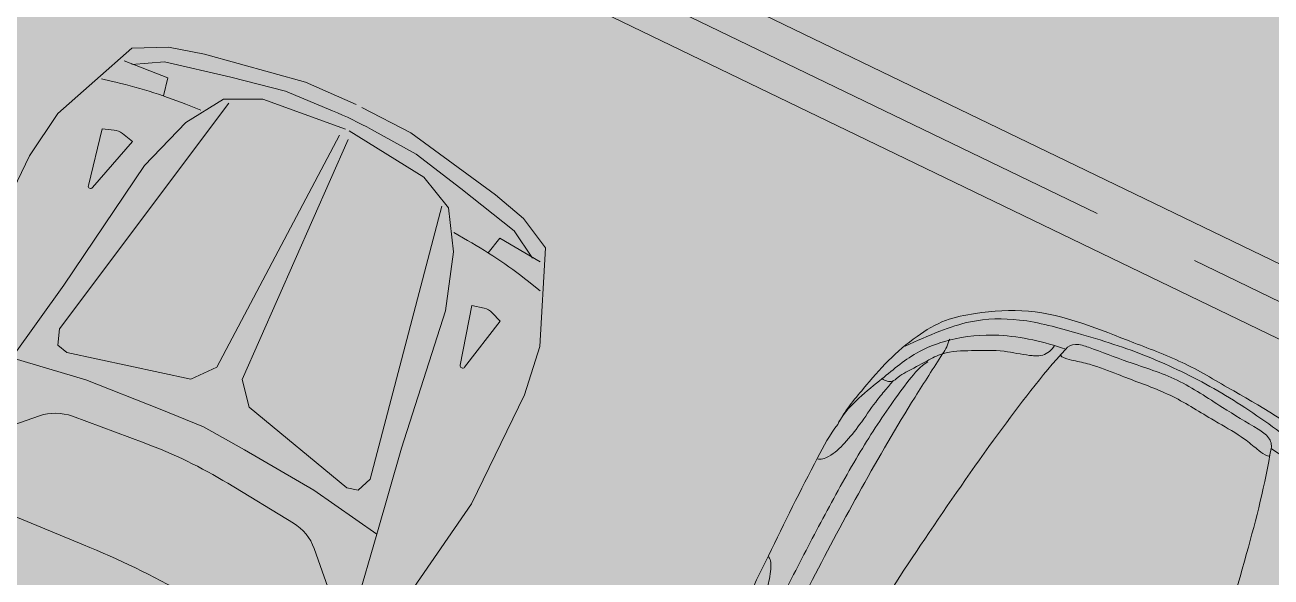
# Model space of a CAD drawing. Header units: metres. Extents: x -466 to 1322, y -1072 to 50.
# Drawn here: x 24.704 to 28.367, y -202.819 to -201.195 of the extents above; entities that cross this region are included whole.
import ezdxf

# ---------------------------------------------------------------- set-up
doc = ezdxf.new("R2010")
doc.units = ezdxf.units.M
doc.linetypes.add('CENTER2', pattern=[28.575000000000003, 19.05, -3.175, 3.175, -3.175])
for name, color, linetype, lineweight in [('A-EJES', 61, 'CENTER2', 0), ('A-MUEBLES', 5, 'Continuous', 0), ('A-MURO INT', 4, 'Continuous', 0)]:
    doc.layers.add(name, color=color, linetype=linetype, lineweight=lineweight)
doc.layers.add('Hatch Exterior', color=7, linetype='Continuous', lineweight=0, true_color=0xa99b89)

msp = doc.modelspace()

# ---------------------------------------------------------------- hatches: boundary and pattern name
at = {"layer": 'A-MURO INT', "transparency": 33554687}
h = msp.add_hatch(color=256, dxfattribs=at)
h.dxf.hatch_style = 1
h.paths.add_polyline_path([(46.5637377919295, -210.7665096859043), (46.50933065474658, -210.879047953752), (46.64437658465505, -210.9443365228437), (46.67770096200047, -210.8754068221342), (46.67755973931577, -210.8753385473854), (46.69864249944629, -210.8317299800544)])
h.paths.add_polyline_path([(46.59638207895648, -210.6989867154384), (46.5637377919295, -210.7665096859043), (46.69878372221689, -210.8317982548449), (46.73142800926161, -210.7642752847219)])
h.paths.add_polyline_path([(46.46133615207879, -210.6336981478121), (46.42869186477202, -210.7012211184772), (46.5637377919295, -210.7665096859043), (46.59638207895648, -210.6989867154384)])
h.paths.add_polyline_path([(46.42869186477196, -210.7012211184772), (46.37428472747223, -210.8137593859337), (46.50933065474658, -210.879047953752), (46.5637377919295, -210.7665096859043)])
h.paths.add_polyline_path([(42.37717278032903, -208.74249579817), (42.24226807281229, -208.6772755040199), (42.18786093522016, -208.7898137727141), (42.32290686341497, -208.8551023409773), (42.35623124076051, -208.7861726402678), (42.35609001978941, -208.7861043663472)])
h.paths.add_polyline_path([(42.40995828802153, -208.6750411028554), (42.27491235943006, -208.6097525344005), (42.24226807281229, -208.6772755040199), (42.37731400138603, -208.7425640721319)])
h.paths.add_polyline_path([(42.27491235943006, -208.6097525344005), (42.13986643083871, -208.5444639659456), (42.10722214394116, -208.6119869357642), (42.24226807281229, -208.6772755040199)])
h.paths.add_polyline_path([(42.24226807281229, -208.6772755040199), (42.10722214394116, -208.6119869357642), (42.05281500623215, -208.7245252040673), (42.18786093522016, -208.7898137727141)])
h.paths.add_polyline_path([(37.95344263984776, -206.5205183534779), (37.81839671125641, -206.455229785023), (37.78575242482384, -206.5227527538798), (37.92079835369503, -206.5880413221355)])
h.paths.add_polyline_path([(37.92079835369503, -206.5880413221355), (37.78575242482384, -206.5227527538798), (37.73134528664986, -206.6352910231446), (37.86639121563792, -206.7005795917914)])
h.paths.add_polyline_path([(37.92079835369503, -206.5880413221355), (37.86639121563792, -206.7005795917914), (38.00143714383267, -206.7658681600547), (38.03476152123397, -206.6969384592296), (38.03462029854933, -206.6968701844808), (38.05570305949823, -206.653261615457)])
h.paths.add_polyline_path([(38.08848856843923, -206.5858069219328), (37.95344263984776, -206.5205183534779), (37.92079835369503, -206.5880413221355), (38.05584428226877, -206.6533298902475)])
h.paths.add_polyline_path([(33.49692699172999, -204.3659956039851), (33.46428270570669, -204.4335185719954), (33.59932863457777, -204.4988071402511), (33.63197292032129, -204.43128417244)])
h.paths.add_polyline_path([(33.59932863457777, -204.4988071402511), (33.46428270570669, -204.4335185719954), (33.40987556712344, -204.5460568421067), (33.54492149611139, -204.6113454107535)])
h.paths.add_polyline_path([(33.73423334038091, -204.5640274335726), (33.59932863457777, -204.4988071402511), (33.54492149611144, -204.6113454107535), (33.67996742430626, -204.6766339790167), (33.71329180169175, -204.6077042782247), (33.71315057900694, -204.6076360034756)])
h.paths.add_polyline_path([(33.63197292032135, -204.43128417244), (33.59932863457777, -204.4988071402511), (33.73437456315162, -204.5640957083631), (33.76701884891281, -204.4965727408949)])
h.paths.add_polyline_path([(29.44554912944221, -202.4073385597408), (29.40053381991174, -202.3855757035892), (29.31348239570184, -202.5656369419028), (29.35849770483566, -202.5873997978626), (29.39182208212509, -202.5184700972691), (29.39168085944061, -202.5184018225202), (29.41251763652122, -202.4753020580372)])
h.paths.add_polyline_path([(29.40053381968903, -202.3855757040499), (29.31050320052765, -202.3420499919544), (29.22345177664096, -202.5221112295994), (29.31348239570184, -202.5656369419028)])
h.paths.add_polyline_path([(29.31050320052759, -202.3420499919544), (29.17545727178549, -202.2767614238112), (29.08840584717922, -202.4568226619322), (29.1334211571567, -202.4785855181717), (29.22345177638692, -202.5221112301249)])
h.paths.add_polyline_path([(29.22345177638692, -202.5221112301249), (29.1334211571567, -202.4785855181717), (27.00066126381063, -206.8900858572747), (27.0906918829312, -206.9336115694546)])
h.paths.add_polyline_path([(29.31348239570184, -202.5656369419028), (29.22345177664096, -202.5221112295994), (27.0906918829312, -206.9336115694546), (27.22573781139295, -206.9989001376186), (27.31278923564435, -206.8188388993251), (27.26777392559171, -206.7970760447067)])
h.paths.add_polyline_path([(29.17545727178549, -202.2767614238112), (24.89900285170143, -200.2092900944824), (22.67919153362408, -204.8008516729776), (22.85925277193763, -204.8879030971875), (24.99201266581395, -200.4764027569877), (29.08840584717922, -202.4568226619322)])
h.paths.add_polyline_path([(27.08771268737388, -206.7100246202986), (27.04269737784341, -206.688261764147), (26.95564595323685, -206.8683230022687), (27.00066126316403, -206.8900858586121)])
h.paths.add_polyline_path([(22.76624295792976, -204.6207904344658), (22.72122764839929, -204.5990275783142), (22.63417622379274, -204.7790888164359), (22.67919153371992, -204.8008516727793)])
h.paths.add_polyline_path([(22.99131950558211, -204.729604715224), (22.94630419605164, -204.7078418590725), (22.85925277184168, -204.887903097386), (22.90426808097556, -204.9096659533459)])
at = {"layer": 'Hatch Exterior', "transparency": 33554687}
h = msp.add_hatch(color=256, dxfattribs=at)
h.dxf.hatch_style = 1
h.paths.add_polyline_path([(9.711806740487152, -198.5317105458091), (27.180722501615, -206.9771372831333), (29.40053381945588, -202.3855757039371), (51.052897728788, -212.85350946576), (52.92450335605661, -208.9821928498072), (26.32829967416303, -196.1241372734626), (45.64313203111518, -181.7275093218762), (47.49256546267225, -186.1551009685443), (48.75830356946491, -189.1885665303103), (52.20977177116248, -197.4550781457826), (57.23926338636568, -199.3681176041215), (59.56784542232775, -194.4797625943925), (53.76873235850864, -196.7828426917451), (53.69043695055387, -196.7490588357102), (51.88993718448857, -192.1491172302469), (57.72234076340419, -189.8328160165443), (59.56784542232782, -194.4797625943922), (60.68283698259165, -192.1396472481201), (50.46445129237152, -166.4099411838768), (48.88703951903113, -167.5856909912741), (57.00695716267732, -188.0314933489626), (51.15180446686225, -190.3568292222751), (45.60585320854988, -176.3922265884589), (17.73820133661558, -197.1638392230323), (15.52700847359916, -194.1972542971378)])
h.paths.add_polyline_path([(14.61965897385549, -194.8735621690553), (9.711806740487143, -198.5317105458091), (9.914802194550983, -198.629849620881), (14.7391829123969, -195.0339181109957)])
h.paths.add_polyline_path([(22.85925277193768, -204.8879030971875), (24.99201266581394, -200.4764027569877), (29.1334211571567, -202.4785855181717), (27.00066126381063, -206.8900858572747), (26.95990917280475, -206.8595047599238), (27.0426973776997, -206.6882617644442), (27.26777392559173, -206.7970760447067), (29.40053381968902, -202.3855757040499), (24.89900285170143, -200.2092900944824), (22.67919153362408, -204.8008516729776)], flags=17)
edge = h.paths.add_edge_path(flags=16)
edge.add_arc((19.71981130548345, -199.9897411907734), 0.7000000000008382, 36.69961023291148, 118.5177920509789, ccw=False)
edge.add_line((20.28105710227493, -199.5714074058778), (21.64408260876736, -198.5554539282759))
edge.add_arc((19.71981130548384, -199.9897411907725), 2.400000000000081, -235.67933478540283, 36.69961023288391, ccw=False)
edge.add_line((18.36663378675976, -198.0075932137486), (19.38560916013375, -199.3746729620013))

# ---------------------------------------------------------------- linework, layer by layer
at = {"layer": 'A-EJES', "ltscale": 0.1}
msp.add_line((51.00937201648469, -212.9435400848211), (8.798159860407367, -192.5363376682217), dxfattribs=at)
at = {"layer": 'A-MUEBLES', "color": 5}
for p, q in [((25.12365302621686, -201.3503501487903), (24.99532340060819, -201.3007914552236)), ((25.11416315848606, -201.3036570936008), (25.01780795978425, -201.3116343820525)), ((25.30933003929823, -201.3489804296928), (25.11416315848606, -201.3036570936008)), ((24.92839656673925, -201.3537773206426), (24.95736683115302, -201.3602857304409)), ((25.11099104992729, -201.4038736498374), (25.12365302621686, -201.3503501487903)), ((25.46958905445831, -201.3897966696059), (25.30933003929823, -201.3489804296928)), ((25.60810530380002, -201.4475670087247), (25.46958905445831, -201.3897966696059)), ((25.17710910233154, -201.4284923421642), (25.22078541469261, -201.4459848614738)), ((24.93117893996902, -201.5009865897669), (24.89016658935611, -201.6672369181947)), ((24.96563423149621, -201.5044402006663), (24.93117893996902, -201.5009865897669)), ((25.01972841554164, -201.5375251670546), (24.99058555654398, -201.5145230840124)), ((25.72253433512014, -201.5028882441038), (25.85384343173268, -201.5755661950961)), ((24.90261516808226, -201.6736569929694), (25.01972841554164, -201.5375251670546)), ((25.85384343173268, -201.5755661950961), (25.98536958870125, -201.6758148230858)), ((25.98536958870125, -201.6758148230858), (26.14210945111114, -201.8006224017506)), ((26.00517651974906, -201.828825299458), (25.9643396529504, -201.8054595381109)), ((26.14210945111114, -201.8006224017506), (26.1957038685224, -201.8810935137737)), ((26.06553699791277, -201.8653532276976), (26.0996205524018, -201.8221860860122)), ((26.0996205524018, -201.8221860860122), (26.2181670040502, -201.8919807542788)), ((26.21820884785376, -201.9773429313541), (26.19511451300383, -201.9586804739558)), ((25.98352264691152, -202.1962266273476), (26.01747382788051, -202.0198897223388)), ((26.01747382788051, -202.0198897223388), (26.0536019376629, -202.0284431858709)), ((26.10110848237571, -202.0665943454705), (25.99628609110238, -202.2019954196649)), ((26.07700151919039, -202.041735768109), (26.10110848237571, -202.0665943454705)), ((24.7463353824499, -202.3449793583686), (24.56222615508437, -202.4081942506732)), ((25.05464880791106, -202.4246680472324), (24.84321431822042, -202.3461768365351)), ((25.30024312425263, -202.5434017359244), (25.49308147603818, -202.6603580682379)), ((24.51327551160745, -202.5740846290332), (24.87559657537543, -202.7239465163796)), ((25.65571171748724, -202.9758872997286), (25.73815952946995, -202.6928998318581)), ((25.55419172182854, -202.7355411781059), (25.6189990517961, -202.9190959116127))]:
    msp.add_line(p, q, dxfattribs=at)
for points in [[(25.67697828790864, -201.4292008852713), (25.5284598190832, -201.363229314697), (25.23124807902298, -201.2810228192188), (25.12565335870556, -201.2604044077102), (25.0182142223818, -201.2630365913872), (24.80032213821283, -201.4558589913743), (24.71733255813263, -201.5801959432658), (24.56262260972807, -201.9003429579), (24.47538201855548, -202.1864740367218), (24.46482977555956, -202.4001865869216)], [(25.64617602304384, -201.5017775901797), (25.40305805771408, -201.4138852711744), (25.28705362033861, -201.4137942418654), (25.17658790560398, -201.4816167069514), (25.05483283791057, -201.6081052107777), (24.8181860837712, -201.9604859738151), (24.66549179649775, -202.1743137400717), (24.88238334609247, -202.2392997202496), (25.10152331195297, -202.3248524366268), (25.22900189946279, -202.3773941870613)], [(25.30308594030794, -201.4253178525007), (24.80485092692578, -202.0893357235293), (24.80052693624089, -202.1371667019366), (24.82708871952553, -202.1587573559887), (25.19164052919939, -202.2366458436454), (25.26787273286914, -202.2014317797748), (25.62800850906376, -201.5193498505641)], [(25.69415122429848, -201.4375032194359), (25.83810027010554, -201.5129263983501), (26.08712686234969, -201.6948013077897), (26.16887125920994, -201.7647528441134), (26.23353905328986, -201.8505909056812), (26.21775178999593, -202.141121800076), (26.17185030378101, -202.2833891595474), (26.01677078251606, -202.6033575025019), (25.84670680194512, -202.849447237209), (25.68576802558789, -202.9904547342073)], [(25.65640209267309, -201.5067214300291), (25.87628705427903, -201.6426699808335), (25.9484090400357, -201.7335295259986), (25.96386511180583, -201.8622294512031), (25.9403547315506, -202.0362147957853), (25.810903828226, -202.4404198802049), (25.73815952946995, -202.6928998318581), (25.55251622995917, -202.5632785093374), (25.34935767849578, -202.4446690877717), (25.22900189946279, -202.3773941870613)], [(25.92941993437705, -201.728121869209), (25.71820299503725, -202.5308999328995), (25.68340209417119, -202.563996710534), (25.64998327525001, -202.5565894697813), (25.36251574847239, -202.3192562451911), (25.34276603374553, -202.2376392865438), (25.65391408418969, -201.531874018624)]]:
    msp.add_lwpolyline(points, dxfattribs=at)
for centre, radius, start, end in [((24.64172626144386, -202.7652665241721), 1.439999999999999, 68.17372172239673, 77.33825350888816), ((25.1646671461321, -202.510801037678), 1.152, 61.03601782231811, 67.36067014476), ((24.96084696140514, -201.5522008753378), 0.04799999999999999, 51.71642272524952, 84.27610107845847), ((24.89715702516764, -201.6689613912056), 0.007199999999999999, 166.1423697336764, 319.2948223435881), ((25.29003495163198, -203.0786943076146), 1.439999999999999, 51.05843445819167, 60.22296624468056), ((26.04254346141329, -202.0751519655919), 0.04799999999999999, 44.12058688861809, 76.68026524182652), ((25.99059279397096, -202.1975878843248), 0.007199999999999999, 169.1018656234967, 322.254318233404), ((24.79309879948528, -202.4811747431186), 0.144, 69.63347170987284, 108.9501842605406), ((24.55349362056018, -203.7746471130667), 1.439999999999999, 58.7632162572105, 69.63347170987284), ((25.41840652566901, -202.7834826059523), 0.144, 19.44650370654351, 58.76321625720677), ((23.7748252350346, -205.3852812296925), 2.879999999999999, 60.86747126730003, 67.52921669979584)]:
    msp.add_arc(centre, radius, start, end, dxfattribs=at)
for points, knots in [([(28.11457722643752, -202.1922905801869), (28.06562455755375, -202.1686241898792), (27.91401000808514, -202.112597553969), (27.71060279393981, -202.0253261200987), (27.51910597037505, -202.0385184945867), (27.40600151334991, -202.0598351230601), (27.32059954337109, -202.1122097856392), (27.23967902114435, -202.1801902421948), (27.16486197142285, -202.2696453721119), (27.11261859692087, -202.3313893222487), (27.09303617283859, -202.3699577117632)], [0, 0, 0, 0, 0.1603904307779931, 0.4790329835027906, 0.6329673086489138, 0.7220153483891468, 0.8174737640427872, 0.9275619858686533, 1.037330167210941, 1.167094244499252, 1.167094244499252, 1.167094244499252, 1.167094244499252]), ([(27.29161465765105, -202.1394909648936), (27.32511225507926, -202.1243790091719), (27.38736904872258, -202.0962927587793), (27.49808466030925, -202.0594368640625), (27.63837777710592, -202.056310893099), (27.7773051005102, -202.0958445812332), (27.93748922124252, -202.1428414713159), (28.03929659984055, -202.18379395191), (28.10364493349874, -202.2149034463407)], [0, 0, 0, 0, 0.1095129170793831, 0.2035346891517555, 0.3452507070238413, 0.5161382152736831, 0.6275464432815561, 0.8383798297061746, 0.8383798297061746, 0.8383798297061746, 0.8383798297061746]), ([(27.09303617283859, -202.3699577117632), (27.11988171590292, -202.3173222294727), (27.20701625650514, -202.2516947699189), (27.31120766257476, -202.1602033389433), (27.43318679794567, -202.11327602848), (27.58486790067241, -202.0997836845506), (27.69980139915725, -202.1269701754923), (27.76324855307939, -202.1486357980298)], [0, 0, 0, 0, 0.1772572169944382, 0.3124950623797501, 0.4151677555160113, 0.5597242986382858, 0.7575411745586359, 0.7575411745586359, 0.7575411745586359, 0.7575411745586359]), ([(27.22356775298999, -202.2355346750462), (27.23196153585411, -202.2415369431924), (27.25210228183914, -202.2495287848403), (27.27142005359138, -202.2287272130552), (27.30564643052179, -202.2101021398955), (27.34952936986713, -202.1867408821308), (27.41069646000955, -202.1536289182752), (27.49057791708486, -202.1538805334765), (27.57608345142552, -202.1498280781275), (27.63710068940162, -202.1656229253381), (27.67484642643456, -202.1685782786117), (27.70330751605712, -202.1680593121994), (27.72252498622379, -202.1508483365208), (27.73029240499011, -202.1382240254497)], [0, 0, 0, 0, 0.0304541480921469, 0.0502817850709792, 0.0786089453990343, 0.1479133425514299, 0.198629441978073, 0.2831705259149921, 0.3780326235376648, 0.4523267187031709, 0.4667808565053925, 0.4902598508912523, 0.5347197625814277, 0.5347197625814277, 0.5347197625814277, 0.5347197625814277]), ([(27.76324855307939, -202.1486357980298), (27.76927200758638, -202.1400398729695), (27.79530738917271, -202.1307524642386), (27.85725183853452, -202.1528275522155), (27.95527406955631, -202.1910492876104), (28.04484462914792, -202.2178615350906), (28.09134611816376, -202.2403428913481)], [0, 0, 0, 0, 0.0314754323478663, 0.0702057348482684, 0.191575296362398, 0.3439345859606972, 0.3439345859606972, 0.3439345859606972, 0.3439345859606972]), ([(26.90526119622172, -203.0708958522), (26.93854246311571, -202.9874919603369), (27.02313877376014, -202.8152986621494), (27.16250781347702, -202.555270671636), (27.29083378676194, -202.3339524100177), (27.37447849101727, -202.2046753200448), (27.40149724705941, -202.1622030594003)], [0, 0, 0, 0, 0.2693745823607027, 0.5745351499600924, 0.8853386944333156, 1.03631873318286, 1.03631873318286, 1.03631873318286, 1.03631873318286]), ([(27.76324855307939, -202.1486357980298), (27.69207722156199, -202.2270971011985), (27.55118384327238, -202.4122014601578), (27.352696686314, -202.6991944078829), (27.21872365874793, -202.9027025347877), (27.16078005061627, -203.0045025437457)], [0, 0, 0, 0, 0.3173741157027127, 0.6957599244951329, 1.047139902929262, 1.047139902929262, 1.047139902929262, 1.047139902929262]), ([(27.7497278708579, -202.1664075219039), (27.74933166078841, -202.1702206037428), (27.76624850251949, -202.1776670112679), (27.79131610252898, -202.1832587787694), (27.84815300002214, -202.1954267783867), (27.89723054880579, -202.2155807016102), (27.97604385687157, -202.2463962548877), (28.02796547303268, -202.2641025342746), (28.07002816854919, -202.2844379356366)], [0, 0, 0, 0, 0.0114787669858166, 0.040347172931047, 0.0875838089403456, 0.175560849437062, 0.1991500640022749, 0.3369659177119034, 0.3369659177119034, 0.3369659177119034, 0.3369659177119034]), ([(27.35775911100205, -202.1859183041518), (27.3356621637447, -202.1986785274705), (27.29956106406183, -202.2429713093247), (27.22964811955643, -202.3375939307844), (27.14109578850605, -202.4772561996242), (27.0428842156536, -202.6575755868353), (26.93629928528009, -202.8631071998198), (26.83465463220944, -203.0686997192975), (26.76519337474218, -203.2112148217852), (26.73421808829556, -203.2732028663015)], [0, 0, 0, 0, 0.0761476441899357, 0.1659032532427238, 0.3556719840498816, 0.5698710681021171, 0.7823249081538507, 1.050047116179755, 1.257935617189635, 1.257935617189635, 1.257935617189635, 1.257935617189635]), ([(28.66710192532156, -202.8044765373288), (28.65814016799686, -202.7688374135341), (28.64148433834697, -202.7026004966783), (28.60160364458386, -202.5929381335388), (28.51691715744306, -202.4810447503085), (28.39964534055338, -202.3967177994023), (28.26332174368531, -202.3003666855052), (28.16799326715699, -202.2460129407714), (28.10364493349874, -202.2149034463407)], [0, 0, 0, 0, 0.1095129170793831, 0.2035346891517348, 0.3452507070238457, 0.5161382152736876, 0.6275464432815605, 0.8383798297061791, 0.8383798297061791, 0.8383798297061791, 0.8383798297061791]), ([(28.11457722643752, -202.1922905801869), (28.16352989532129, -202.2159569704945), (28.30160778718584, -202.2999834622708), (28.49634169695071, -202.4051951646798), (28.60494159719252, -202.563470664513), (28.65848458799417, -202.6653537592072), (28.67048040221289, -202.764815823321), (28.66746205917474, -202.8704584425436), (28.64382250219171, -202.9846555639747), (28.62788044486081, -203.0639495509217), (28.60981595765901, -203.1032517939213)], [0, 0, 0, 0, 0.1603904307779931, 0.4790329835027906, 0.6329673086489138, 0.7220153483891468, 0.8174737640427872, 0.9275619858686533, 1.037330167210941, 1.167094244499252, 1.167094244499252, 1.167094244499252, 1.167094244499252]), ([(27.03189544036422, -202.4715868476414), (27.04315574343951, -202.4749768862723), (27.07717050378329, -202.4621213551488), (27.11587982205458, -202.4237176278289), (27.16088985470276, -202.3683190735157), (27.19676554047544, -202.3133315849786), (27.23103550785316, -202.2707429594548), (27.24922583290464, -202.2501078034911), (27.25720958484618, -202.2408660215028)], [0, 0, 0, 0, 0.0347029883832781, 0.0959761012966898, 0.1659335997507608, 0.2471559363124847, 0.2929944240067189, 0.3295917587112938, 0.3295917587112938, 0.3295917587112938, 0.3295917587112938]), ([(28.36700187032301, -202.4405230838765), (28.36999756667115, -202.4304633753702), (28.36110574159369, -202.4042902498009), (28.30533099603298, -202.3694534578481), (28.21449364923342, -202.3163701718015), (28.13784760717959, -202.2628242476057), (28.09134611816376, -202.2403428913481)], [0, 0, 0, 0, 0.0314754323478663, 0.0702057348482409, 0.1915752963623704, 0.3439345859606978, 0.3439345859606978, 0.3439345859606978, 0.3439345859606978]), ([(28.36147137772986, -202.4621577012492), (28.35872904058863, -202.46483653729), (28.34238598006499, -202.4562032938725), (28.32243399922658, -202.4400301403566), (28.27759604282289, -202.4030429696502), (28.23131863431087, -202.3770971052913), (28.15821643952853, -202.3344684181186), (28.11209086406575, -202.3047733369983), (28.07002816854919, -202.2844379356366)], [0, 0, 0, 0, 0.0114787669857892, 0.0403471729310476, 0.0875838089403463, 0.1755608494370626, 0.1991500640022755, 0.336965917711904, 0.336965917711904, 0.336965917711904, 0.336965917711904]), ([(27.09303617283859, -202.3699577117632), (27.06983458110363, -202.4004606573485), (27.00085094461218, -202.5296712619936), (26.88902462949403, -202.7542281974984), (26.75823551800124, -203.0299141514597), (26.66938953937921, -203.2063189564194), (26.6289594081, -203.288742644429)], [0, 0, 0, 0, 0.1148972822364895, 0.4370608856273347, 0.754269105394047, 1.029685620385832, 1.029685620385832, 1.029685620385832, 1.029685620385832]), ([(28.36700187032301, -202.4405230838765), (28.34971413355578, -202.5450346558787), (28.29215163867332, -202.770425709238), (28.19050770372093, -203.1042379528851), (28.1142233885505, -203.3356359500472), (28.07042865102306, -203.4442762948183)], [0, 0, 0, 0, 0.3173741157027127, 0.6957599244951329, 1.047139902929262, 1.047139902929262, 1.047139902929262, 1.047139902929262]), ([(28.60981595765901, -203.1032517939213), (28.63439409731586, -203.049520125146), (28.63170878530883, -202.9404688495329), (28.63869976572892, -202.80198543091), (28.59971653367973, -202.6772401321923), (28.51608137113868, -202.5499830700862), (28.42338903932131, -202.4767919095141), (28.36700187032301, -202.4405230838765)], [0, 0, 0, 0, 0.1772572169944382, 0.3124950623797501, 0.4151677555159922, 0.559724298638291, 0.7575411745586412, 0.7575411745586412, 0.7575411745586412, 0.7575411745586412]), ([(26.88986133360919, -202.759384116436), (26.8978992893438, -202.7687467510227), (26.89613328534028, -202.8038459201073), (26.88596255698485, -202.8630144634978), (26.84462070919773, -202.9530815104804), (26.7711355228476, -203.091884037291), (26.71483470044586, -203.2057809807345), (26.67988731740735, -203.2774877207321)], [0, 0, 0, 0, 0.036499173349975, 0.0923739305069762, 0.1867836629064857, 0.3273982428615445, 0.566706759720036, 0.566706759720036, 0.566706759720036, 0.566706759720036]), ([(28.17709765916976, -203.6857709719018), (28.22179266081815, -203.607885101992), (28.30420262644981, -203.4346348053691), (28.42143174175339, -203.1639031677512), (28.5151817818425, -202.9258690140496), (28.56454810007608, -202.7800198825266), (28.5810534415067, -202.7324648637953)], [0, 0, 0, 0, 0.2693745823607027, 0.5745351499600935, 0.8853386944333168, 1.036318733182858, 1.036318733182858, 1.036318733182858, 1.036318733182858]), ([(28.58963297251881, -202.7814733225241), (28.59335687951722, -202.8067167552128), (28.58106580829389, -202.8625206035647), (28.55033038456287, -202.9760837755414), (28.49587303588106, -203.1322294186009), (28.41555088876777, -203.3211975300096), (28.32066989313239, -203.5323874634489), (28.22267274481931, -203.7397433856831), (28.15412203354896, -203.8826986958688), (28.12477901011033, -203.9454758653565)], [0, 0, 0, 0, 0.0761476441899357, 0.165903253242729, 0.3556719840498834, 0.5698710681021206, 0.7823249081538542, 1.050047116179758, 1.257935617189638, 1.257935617189638, 1.257935617189638, 1.257935617189638])]:
    msp.add_open_spline(points, degree=3, knots=knots, dxfattribs=at)
msp.add_open_spline([(27.40149724705941, -202.1622030594003), (27.41170967627494, -202.1499353361273), (27.41624142181678, -202.1338760352453), (27.42232000665598, -202.1191322893114)], degree=3, dxfattribs=at)
at = {"layer": 'A-MURO INT'}
msp.add_lwpolyline([(22.85925277193763, -204.8879030971875), (24.99201266581395, -200.4764027569877), (29.1334211571567, -202.4785855181717), (27.00066126381063, -206.8900858572747), (27.22573781139295, -206.9989001376186), (27.31278923564435, -206.8188388993251), (27.26777392559171, -206.7970760447067), (29.40053381968903, -202.3855757040499), (24.89900285170143, -200.2092900944824), (22.67919153362408, -204.8008516729776)], close=True, dxfattribs=at)

doc.saveas('drawing.dxf')
